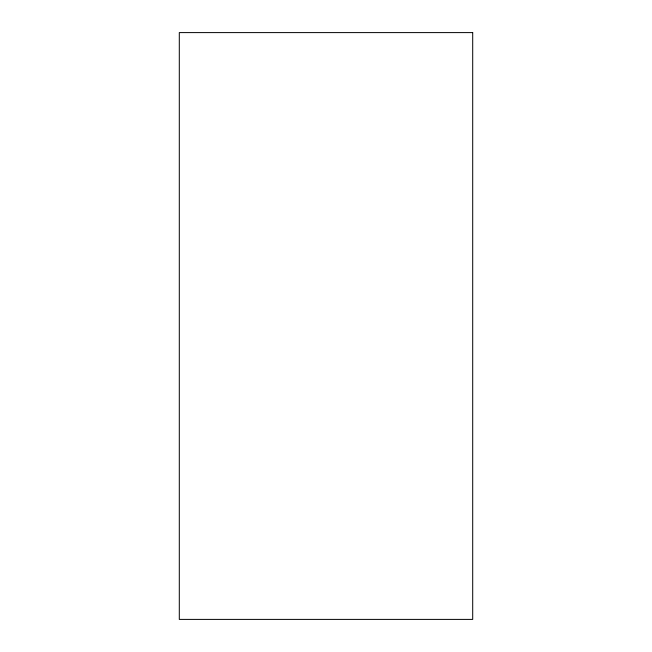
<?xml version="1.0" encoding="UTF-8"?>
<svg xmlns="http://www.w3.org/2000/svg" width="652" height="652" viewBox="0 0 652 652"><rect width="100%" height="100%" fill="white"/><g stroke="black" fill="none" stroke-linecap="round" stroke-linejoin="round"><path stroke-width="0.98" d="M472.7 32.6L179.3 32.6L179.3 619.4L472.7 619.4L472.7 32.6"/></g></svg>
